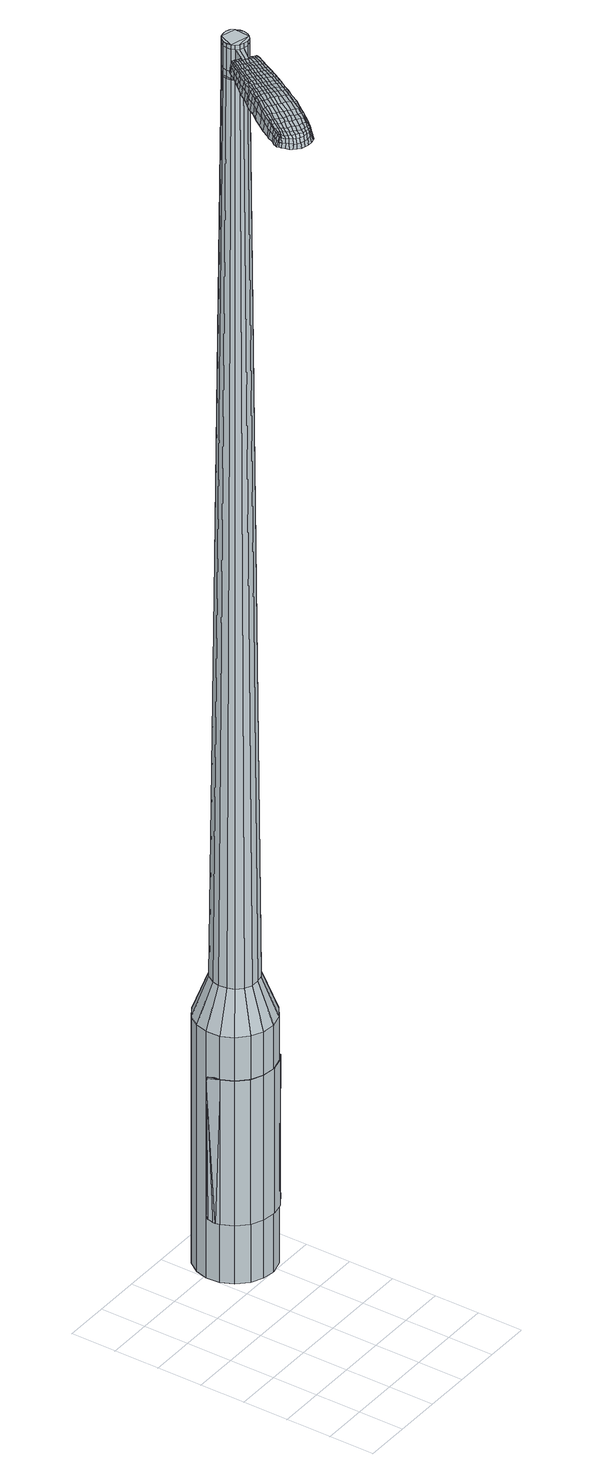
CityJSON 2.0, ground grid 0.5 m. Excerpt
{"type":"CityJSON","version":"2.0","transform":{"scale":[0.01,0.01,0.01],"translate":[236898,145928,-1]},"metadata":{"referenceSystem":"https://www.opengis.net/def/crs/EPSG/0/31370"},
"CityObjects":{
"object1":{"type":"GenericCityObject","attributes":{"cluster":562,"mean_distance_to_centroid":0.343,"new_centroid_x":236899.42,"new_centroid_y":145930.45,"mean_distance_to_camera":13.59,"H1":23.45,"H2":23.5,"Z_final":113.68,"cluster2":46,"proj_x":236891.02,"proj_y":145924.49,"id_line":84704,"bearing_l":324.63,"distance":10.3,"orientation":"right","G_obj":234.63},"geometry":[{"type":"MultiSurface","lod":"2","boundaries":[[[0,1,2,3]],[[1,4,5,2]],[[4,6,7,5]],[[6,8,9,7]],[[8,10,11,9]],[[10,12,13,11]],[[12,14,15,13]],[[14,16,17,15]],[[16,18,19,17]],[[18,20,21,19]],[[20,22,23,21]],[[22,24,25,23]],[[24,26,27,25]],[[26,28,29,27]],[[28,30,31,29]],[[30,32,33,31]],[[32,34,35,33]],[[34,0,3,35]],[[36,37,38,39]],[[38,40,41,42]],[[41,43,42]],[[42,44,45,46]],[[45,47,46]],[[46,48,49,50]],[[49,51,50]],[[42,46,50,38]],[[50,52,39,38]],[[53,36,39]],[[2,5,7,35]],[[7,9,11,15]],[[11,13,15]],[[15,17,19,23]],[[19,21,23]],[[23,25,27,31]],[[27,29,31]],[[15,23,31,7]],[[31,33,35,7]],[[3,2,35]],[[1,0,54,55]],[[0,34,56,54]],[[34,32,57,56]],[[32,30,58,57]],[[30,28,59,58]],[[28,26,60,59]],[[26,24,61,60]],[[24,22,62,61]],[[22,20,63,62]],[[20,18,64,63]],[[18,16,65,64]],[[16,14,66,65]],[[14,12,67,66]],[[12,10,68,67]],[[10,8,69,68]],[[8,6,70,69]],[[6,4,71,70]],[[4,1,55,71]],[[55,54,72,73]],[[54,56,74,72]],[[56,57,75,74]],[[57,58,76,75]],[[58,59,77,76]],[[59,60,78,77]],[[60,61,79,78]],[[61,62,80,79]],[[62,63,81,80]],[[63,64,82,81]],[[64,65,83,82]],[[65,66,84,83]],[[66,67,85,84]],[[67,68,86,85]],[[68,69,87,86]],[[69,70,88,87]],[[70,71,89,88]],[[71,55,73,89]],[[90,91,92,73]],[[93,94,91,90]],[[95,96,94,93]],[[97,98,96,95]],[[99,100,98,97]],[[78,101,100,99]],[[79,102,101,78]],[[80,103,102,79]],[[81,104,103,80]],[[105,106,104,81]],[[107,108,106,105]],[[84,109,108,107]],[[110,111,109,84]],[[86,112,111,110]],[[87,113,112,86]],[[88,114,113,87]],[[115,116,114,88]],[[73,92,116,115]],[[117,118,119,120]],[[121,117,120,122]],[[123,121,122,124]],[[125,123,124,126]],[[127,125,126,128]],[[129,127,128,130]],[[131,129,130,132]],[[133,131,132,134]],[[135,133,134,136]],[[137,135,136,138]],[[139,137,138,140]],[[141,139,140,142]],[[143,141,142,144]],[[145,143,144,146]],[[147,145,146,148]],[[149,147,148,150]],[[72,90,73]],[[72,74,93,90]],[[74,75,95,93]],[[75,76,97,95]],[[76,77,99,97]],[[77,78,99]],[[82,105,81]],[[82,83,107,105]],[[83,84,107]],[[85,110,84]],[[85,86,110]],[[89,115,88]],[[89,73,115]],[[151,92,91]],[[152,116,92]],[[152,114,116]],[[153,111,112]],[[153,109,111]],[[154,108,109]],[[154,155,106,108]],[[155,104,106]],[[156,100,101]],[[156,157,98,100]],[[157,158,96,98]],[[158,159,94,96]],[[159,151,91,94]],[[39,52,149,160]],[[92,151,161,150]],[[53,39,160,118]],[[151,159,119,161]],[[36,53,118,117]],[[159,158,120,119]],[[37,36,117,121]],[[158,157,122,120]],[[38,37,121,123]],[[157,156,124,122]],[[40,38,123,125]],[[156,101,126,124]],[[41,40,125,127]],[[101,102,128,126]],[[43,41,127,129]],[[102,103,130,128]],[[42,43,129,131]],[[103,104,132,130]],[[44,42,131,133]],[[104,155,134,132]],[[45,44,133,135]],[[155,154,136,134]],[[47,45,135,137]],[[154,109,138,136]],[[46,47,137,139]],[[109,153,140,138]],[[48,46,139,141]],[[153,112,142,140]],[[49,48,141,143]],[[112,113,144,142]],[[51,49,143,145]],[[113,114,146,144]],[[50,51,145,147]],[[114,152,148,146]],[[52,50,147,149]],[[152,92,150,148]],[[149,150,162,163]],[[150,161,164,162]],[[161,119,165,164]],[[119,118,166,165]],[[118,160,167,166]],[[160,149,163,167]],[[168,169,170,171]],[[172,168,171,173]],[[168,172,174,175]],[[169,168,175,176]],[[177,178,179,180]],[[181,177,180,182]],[[177,181,183,184]],[[178,177,184,185]],[[186,187,188,189]],[[190,186,189,191]],[[186,190,192,193]],[[187,186,193,194]],[[195,196,197,198]],[[199,195,198,200]],[[195,199,201,202]],[[196,195,202,203]],[[204,205,206,207]],[[208,204,207,209]],[[204,208,210,211]],[[205,204,211,212]],[[213,214,215,216]],[[217,213,216,218]],[[213,217,219,220]],[[214,213,220,221]],[[222,223,224,225]],[[214,222,225,215]],[[222,214,221,226]],[[223,222,226,227]],[[228,229,230,231]],[[223,228,231,224]],[[228,223,227,232]],[[229,228,232,233]],[[234,172,173,235]],[[229,234,235,230]],[[234,229,233,236]],[[172,234,236,174]],[[237,238,239,240]],[[241,237,240,242]],[[237,241,243,244]],[[238,237,244,245]],[[246,247,248,249]],[[238,246,249,239]],[[246,238,245,250]],[[247,246,250,251]],[[252,253,254,255]],[[247,252,255,248]],[[252,247,251,256]],[[253,252,256,257]],[[258,259,260,261]],[[253,258,261,254]],[[258,253,257,262]],[[259,258,262,263]],[[264,169,176,265]],[[259,264,265,260]],[[264,259,263,266]],[[169,264,266,170]],[[267,268,269,270]],[[271,267,270,272]],[[267,271,273,274]],[[268,267,274,275]],[[276,277,278,279]],[[268,276,279,269]],[[276,268,275,280]],[[277,276,280,281]],[[282,283,284,285]],[[277,282,285,278]],[[282,277,281,286]],[[283,282,286,287]],[[288,181,182,289]],[[283,288,289,284]],[[288,283,287,290]],[[181,288,290,183]],[[291,292,293,294]],[[295,291,294,296]],[[291,295,297,298]],[[292,291,298,299]],[[300,301,302,303]],[[292,300,303,293]],[[300,292,299,304]],[[301,300,304,305]],[[306,307,308,309]],[[301,306,309,302]],[[306,301,305,310]],[[307,306,310,311]],[[312,313,314,315]],[[307,312,315,308]],[[312,307,311,316]],[[313,312,316,317]],[[318,178,185,319]],[[313,318,319,314]],[[318,313,317,320]],[[178,318,320,179]],[[321,207,206,322]],[[323,321,322,324]],[[321,323,325,326]],[[207,321,326,209]],[[327,323,324,328]],[[329,327,328,330]],[[327,329,331,332]],[[323,327,332,325]],[[333,329,330,334]],[[335,333,334,336]],[[333,335,337,338]],[[329,333,338,331]],[[339,335,336,340]],[[341,339,340,342]],[[339,341,343,344]],[[335,339,344,337]],[[345,341,342,346]],[[196,345,346,197]],[[345,196,203,347]],[[341,345,347,343]],[[348,349,194,193]],[[350,348,193,192]],[[348,350,351,352]],[[349,348,352,353]],[[354,355,353,352]],[[356,354,352,351]],[[354,356,357,358]],[[355,354,358,359]],[[360,361,359,358]],[[362,360,358,357]],[[360,362,363,364]],[[361,360,364,365]],[[366,367,365,364]],[[368,366,364,363]],[[366,368,201,199]],[[367,366,199,200]],[[369,370,371,372]],[[271,369,372,273]],[[369,271,272,373]],[[370,369,373,374]],[[375,190,191,376]],[[370,375,376,371]],[[375,370,374,377]],[[190,375,377,192]],[[378,379,380,381]],[[217,378,381,219]],[[378,217,218,382]],[[379,378,382,383]],[[384,385,386,387]],[[379,384,387,380]],[[384,379,383,388]],[[385,384,388,389]],[[390,187,194,391]],[[385,390,391,386]],[[390,385,389,392]],[[187,390,392,188]],[[393,394,395,396]],[[175,393,396,176]],[[393,175,174,397]],[[394,393,397,398]],[[399,400,401,402]],[[394,399,402,395]],[[399,394,398,403]],[[400,399,403,404]],[[405,198,197,406]],[[400,405,406,401]],[[405,400,404,407]],[[198,405,407,200]],[[408,409,410,411]],[[180,408,411,182]],[[408,180,179,412]],[[409,408,412,413]],[[414,202,201,415]],[[409,414,415,410]],[[414,409,413,416]],[[202,414,416,203]],[[417,418,419,420]],[[295,417,420,297]],[[417,295,296,421]],[[418,417,421,422]],[[423,208,209,424]],[[418,423,424,419]],[[423,418,422,425]],[[208,423,425,210]],[[426,427,428,429]],[[241,426,429,243]],[[426,241,242,430]],[[427,426,430,431]],[[432,433,434,435]],[[427,432,435,428]],[[432,427,431,436]],[[433,432,436,437]],[[438,205,212,439]],[[433,438,439,434]],[[438,433,437,440]],[[205,438,440,206]],[[441,442,431,430]],[[240,441,430,242]],[[441,240,239,443]],[[442,441,443,444]],[[445,446,437,436]],[[442,445,436,431]],[[445,442,444,447]],[[446,445,447,448]],[[449,322,206,440]],[[446,449,440,437]],[[449,446,448,450]],[[322,449,450,324]],[[451,452,453,454]],[[298,451,454,299]],[[451,298,297,420]],[[452,451,420,419]],[[455,326,325,456]],[[452,455,456,453]],[[455,452,419,424]],[[326,455,424,209]],[[457,458,444,443]],[[249,457,443,239]],[[457,249,248,459]],[[458,457,459,460]],[[461,462,448,447]],[[458,461,447,444]],[[461,458,460,463]],[[462,461,463,464]],[[465,328,324,450]],[[462,465,450,448]],[[465,462,464,466]],[[328,465,466,330]],[[467,468,469,470]],[[304,467,470,305]],[[467,304,299,454]],[[468,467,454,453]],[[471,332,331,472]],[[468,471,472,469]],[[471,468,453,456]],[[332,471,456,325]],[[473,474,460,459]],[[255,473,459,248]],[[473,255,254,475]],[[474,473,475,476]],[[477,478,464,463]],[[474,477,463,460]],[[477,474,476,479]],[[478,477,479,480]],[[481,334,330,466]],[[478,481,466,464]],[[481,478,480,482]],[[334,481,482,336]],[[483,484,485,486]],[[310,483,486,311]],[[483,310,305,470]],[[484,483,470,469]],[[487,338,337,488]],[[484,487,488,485]],[[487,484,469,472]],[[338,487,472,331]],[[489,490,476,475]],[[261,489,475,254]],[[489,261,260,491]],[[490,489,491,492]],[[493,494,480,479]],[[490,493,479,476]],[[493,490,492,495]],[[494,493,495,496]],[[497,340,336,482]],[[494,497,482,480]],[[497,494,496,498]],[[340,497,498,342]],[[499,500,501,502]],[[316,499,502,317]],[[499,316,311,486]],[[500,499,486,485]],[[503,344,343,504]],[[500,503,504,501]],[[503,500,485,488]],[[344,503,488,337]],[[505,506,492,491]],[[265,505,491,260]],[[505,265,176,396]],[[506,505,396,395]],[[507,508,496,495]],[[506,507,495,492]],[[507,506,395,402]],[[508,507,402,401]],[[509,346,342,498]],[[508,509,498,496]],[[509,508,401,406]],[[346,509,406,197]],[[510,511,413,412]],[[320,510,412,179]],[[510,320,317,502]],[[511,510,502,501]],[[512,347,203,416]],[[511,512,416,413]],[[512,511,501,504]],[[347,512,504,343]],[[513,514,374,373]],[[270,513,373,272]],[[513,270,269,515]],[[514,513,515,516]],[[517,350,192,377]],[[514,517,377,374]],[[517,514,516,518]],[[350,517,518,351]],[[519,520,521,522]],[[220,519,522,221]],[[519,220,219,381]],[[520,519,381,380]],[[523,524,525,526]],[[520,523,526,521]],[[523,520,380,387]],[[524,523,387,386]],[[527,349,353,528]],[[524,527,528,525]],[[527,524,386,391]],[[349,527,391,194]],[[529,530,516,515]],[[279,529,515,269]],[[529,279,278,531]],[[530,529,531,532]],[[533,356,351,518]],[[530,533,518,516]],[[533,530,532,534]],[[356,533,534,357]],[[535,536,537,538]],[[226,535,538,227]],[[535,226,221,522]],[[536,535,522,521]],[[539,540,541,542]],[[536,539,542,537]],[[539,536,521,526]],[[540,539,526,525]],[[543,355,359,544]],[[540,543,544,541]],[[543,540,525,528]],[[355,543,528,353]],[[545,546,532,531]],[[285,545,531,278]],[[545,285,284,547]],[[546,545,547,548]],[[549,362,357,534]],[[546,549,534,532]],[[549,546,548,550]],[[362,549,550,363]],[[551,552,553,554]],[[232,551,554,233]],[[551,232,227,538]],[[552,551,538,537]],[[555,556,557,558]],[[552,555,558,553]],[[555,552,537,542]],[[556,555,542,541]],[[559,361,365,560]],[[556,559,560,557]],[[559,556,541,544]],[[361,559,544,359]],[[561,562,548,547]],[[289,561,547,284]],[[561,289,182,411]],[[562,561,411,410]],[[563,368,363,550]],[[562,563,550,548]],[[563,562,410,415]],[[368,563,415,201]],[[564,565,398,397]],[[236,564,397,174]],[[564,236,233,554]],[[565,564,554,553]],[[566,567,404,403]],[[565,566,403,398]],[[566,565,553,558]],[[567,566,558,557]],[[568,367,200,407]],[[567,568,407,404]],[[568,567,557,560]],[[367,568,560,365]],[[569,570,571,572]],[[572,571,573,574]],[[575,573,571,576]],[[576,571,570,577]],[[578,579,580,581]],[[581,580,582,583]],[[584,582,580,585]],[[585,580,579,586]],[[587,588,589,590]],[[590,589,591,592]],[[593,591,589,594]],[[594,589,588,595]],[[596,597,598,599]],[[599,598,600,601]],[[602,600,598,603]],[[603,598,597,604]],[[605,606,607,608]],[[608,607,609,610]],[[611,609,607,612]],[[612,607,606,613]],[[614,615,616,617]],[[617,616,618,619]],[[620,618,616,621]],[[621,616,615,622]],[[623,624,625,626]],[[626,625,615,614]],[[622,615,625,627]],[[627,625,624,628]],[[629,630,631,632]],[[632,631,624,623]],[[628,624,631,633]],[[633,631,630,634]],[[574,573,635,636]],[[636,635,630,629]],[[634,630,635,637]],[[637,635,573,575]],[[638,639,640,641]],[[641,640,642,643]],[[644,642,640,645]],[[645,640,639,646]],[[647,648,649,650]],[[650,649,639,638]],[[646,639,649,651]],[[651,649,648,652]],[[653,654,655,656]],[[656,655,648,647]],[[652,648,655,657]],[[657,655,654,658]],[[659,660,661,662]],[[662,661,654,653]],[[658,654,661,663]],[[663,661,660,664]],[[577,570,665,666]],[[666,665,660,659]],[[664,660,665,667]],[[667,665,570,569]],[[668,669,670,671]],[[671,670,672,673]],[[674,672,670,675]],[[675,670,669,676]],[[677,678,679,680]],[[680,679,669,668]],[[676,669,679,681]],[[681,679,678,682]],[[683,684,685,686]],[[686,685,678,677]],[[682,678,685,687]],[[687,685,684,688]],[[583,582,689,690]],[[690,689,684,683]],[[688,684,689,691]],[[691,689,582,584]],[[692,693,694,695]],[[695,694,696,697]],[[698,696,694,699]],[[699,694,693,700]],[[701,702,703,704]],[[704,703,693,692]],[[700,693,703,705]],[[705,703,702,706]],[[707,708,709,710]],[[710,709,702,701]],[[706,702,709,711]],[[711,709,708,712]],[[713,714,715,716]],[[716,715,708,707]],[[712,708,715,717]],[[717,715,714,718]],[[586,579,719,720]],[[720,719,714,713]],[[718,714,719,721]],[[721,719,579,578]],[[605,608,722,723]],[[723,722,724,725]],[[726,724,722,727]],[[727,722,608,610]],[[725,724,728,729]],[[729,728,730,731]],[[732,730,728,733]],[[733,728,724,726]],[[731,730,734,735]],[[735,734,736,737]],[[738,736,734,739]],[[739,734,730,732]],[[737,736,740,741]],[[741,740,742,743]],[[744,742,740,745]],[[745,740,736,738]],[[743,742,746,747]],[[747,746,597,596]],[[604,597,746,748]],[[748,746,742,744]],[[595,749,750,594]],[[594,750,751,593]],[[752,751,750,753]],[[753,750,749,754]],[[754,755,756,753]],[[753,756,757,752]],[[758,757,756,759]],[[759,756,755,760]],[[760,761,762,759]],[[759,762,763,758]],[[764,763,762,765]],[[765,762,761,766]],[[766,767,768,765]],[[765,768,769,764]],[[602,769,768,600]],[[600,768,767,601]],[[770,771,772,773]],[[773,772,672,674]],[[673,672,772,774]],[[774,772,771,775]],[[592,591,776,777]],[[777,776,771,770]],[[775,771,776,778]],[[778,776,591,593]],[[779,780,781,782]],[[782,781,618,620]],[[619,618,781,783]],[[783,781,780,784]],[[785,786,787,788]],[[788,787,780,779]],[[784,780,787,789]],[[789,787,786,790]],[[595,588,791,792]],[[792,791,786,785]],[[790,786,791,793]],[[793,791,588,587]],[[794,795,796,797]],[[797,796,576,577]],[[575,576,796,798]],[[798,796,795,799]],[[800,801,802,803]],[[803,802,795,794]],[[799,795,802,804]],[[804,802,801,805]],[[596,599,806,807]],[[807,806,801,800]],[[805,801,806,808]],[[808,806,599,601]],[[809,810,811,812]],[[812,811,581,583]],[[578,581,811,813]],[[813,811,810,814]],[[602,603,815,816]],[[816,815,810,809]],[[814,810,815,817]],[[817,815,603,604]],[[818,819,696,820]],[[820,696,698]],[[697,696,821]],[[821,696,819,822]],[[610,609,823,824]],[[824,823,819,818]],[[822,819,823,825]],[[825,823,609,611]],[[826,827,642,828]],[[828,642,644]],[[643,642,829]],[[829,642,827,830]],[[831,832,833,834]],[[834,833,827,826]],[[830,827,833,835]],[[835,833,832,836]],[[613,606,837,838]],[[838,837,832,831]],[[836,832,837,839]],[[839,837,606,605]],[[830,840,829]],[[829,840,641,643]],[[638,641,840,841]],[[841,840,842]],[[836,843,844,835]],[[835,844,840,830]],[[842,840,844,845]],[[845,844,843,846]],[[605,723,847,839]],[[839,847,843,836]],[[846,843,847,848]],[[848,847,723,725]],[[849,850,851,852]],[[852,851,699,700]],[[698,699,851,820]],[[820,851,850,818]],[[726,727,853,854]],[[854,853,850,849]],[[818,850,853,824]],[[824,853,727,610]],[[842,855,856,841]],[[841,856,650,638]],[[647,650,856,857]],[[857,856,855,858]],[[846,859,860,845]],[[845,860,855,842]],[[858,855,860,861]],[[861,860,859,862]],[[725,729,863,848]],[[848,863,859,846]],[[862,859,863,864]],[[864,863,729,731]],[[865,866,867,868]],[[868,867,705,706]],[[700,705,867,852]],[[852,867,866,849]],[[732,733,869,870]],[[870,869,866,865]],[[849,866,869,854]],[[854,869,733,726]],[[858,871,872,857]],[[857,872,656,647]],[[653,656,872,873]],[[873,872,871,874]],[[862,875,876,861]],[[861,876,871,858]],[[874,871,876,877]],[[877,876,875,878]],[[731,735,879,864]],[[864,879,875,862]],[[878,875,879,880]],[[880,879,735,737]],[[881,882,883,884]],[[884,883,711,712]],[[706,711,883,868]],[[868,883,882,865]],[[738,739,885,886]],[[886,885,882,881]],[[865,882,885,870]],[[870,885,739,732]],[[874,887,888,873]],[[873,888,662,653]],[[659,662,888,889]],[[889,888,887,890]],[[878,891,892,877]],[[877,892,887,874]],[[890,887,892,893]],[[893,892,891,894]],[[737,741,895,880]],[[880,895,891,878]],[[894,891,895,896]],[[896,895,741,743]],[[897,898,899,900]],[[900,899,717,718]],[[712,717,899,884]],[[884,899,898,881]],[[744,745,901,902]],[[902,901,898,897]],[[881,898,901,886]],[[886,901,745,738]],[[890,903,904,889]],[[889,904,666,659]],[[577,666,904,797]],[[797,904,903,794]],[[894,905,906,893]],[[893,906,903,890]],[[794,903,906,803]],[[803,906,905,800]],[[743,747,907,896]],[[896,907,905,894]],[[800,905,907,807]],[[807,907,747,596]],[[814,908,909,813]],[[813,909,721,578]],[[718,721,909,900]],[[900,909,908,897]],[[604,748,910,817]],[[817,910,908,814]],[[897,908,910,902]],[[902,910,748,744]],[[775,911,912,774]],[[774,912,671,673]],[[668,671,912,913]],[[913,912,911,914]],[[593,751,915,778]],[[778,915,911,775]],[[914,911,915,916]],[[916,915,751,752]],[[917,918,919,920]],[[920,919,621,622]],[[620,621,919,782]],[[782,919,918,779]],[[921,922,923,924]],[[924,923,918,917]],[[779,918,923,788]],[[788,923,922,785]],[[754,749,925,926]],[[926,925,922,921]],[[785,922,925,792]],[[792,925,749,595]],[[914,927,928,913]],[[913,928,680,668]],[[677,680,928,929]],[[929,928,927,930]],[[752,757,931,916]],[[916,931,927,914]],[[930,927,931,932]],[[932,931,757,758]],[[933,934,935,936]],[[936,935,627,628]],[[622,627,935,920]],[[920,935,934,917]],[[937,938,939,940]],[[940,939,934,933]],[[917,934,939,924]],[[924,939,938,921]],[[760,755,941,942]],[[942,941,938,937]],[[921,938,941,926]],[[926,941,755,754]],[[930,943,944,929]],[[929,944,686,677]],[[683,686,944,945]],[[945,944,943,946]],[[758,763,947,932]],[[932,947,943,930]],[[946,943,947,948]],[[948,947,763,764]],[[949,950,951,952]],[[952,951,633,634]],[[628,633,951,936]],[[936,951,950,933]],[[953,954,955,956]],[[956,955,950,949]],[[933,950,955,940]],[[940,955,954,937]],[[766,761,957,958]],[[958,957,954,953]],[[937,954,957,942]],[[942,957,761,760]],[[946,959,960,945]],[[945,960,690,683]],[[583,690,960,812]],[[812,960,959,809]],[[764,769,961,948]],[[948,961,959,946]],[[809,959,961,816]],[[816,961,769,602]],[[799,962,963,798]],[[798,963,637,575]],[[634,637,963,952]],[[952,963,962,949]],[[805,964,965,804]],[[804,965,962,799]],[[949,962,965,956]],[[956,965,964,953]],[[601,767,966,808]],[[808,966,964,805]],[[953,964,966,958]],[[958,966,767,766]],[[569,572,171,170]],[[572,574,173,171]],[[584,585,184,183]],[[585,586,185,184]],[[587,590,189,188]],[[590,592,191,189]],[[611,612,211,210]],[[612,613,212,211]],[[614,617,216,215]],[[617,619,218,216]],[[623,626,225,224]],[[626,614,215,225]],[[629,632,231,230]],[[632,623,224,231]],[[574,636,235,173]],[[636,629,230,235]],[[644,645,244,243]],[[645,646,245,244]],[[646,651,250,245]],[[651,652,251,250]],[[652,657,256,251]],[[657,658,257,256]],[[658,663,262,257]],[[663,664,263,262]],[[664,667,266,263]],[[667,569,170,266]],[[674,675,274,273]],[[675,676,275,274]],[[676,681,280,275]],[[681,682,281,280]],[[682,687,286,281]],[[687,688,287,286]],[[688,691,290,287]],[[691,584,183,290]],[[692,695,294,293]],[[695,697,296,294]],[[701,704,303,302]],[[704,692,293,303]],[[707,710,309,308]],[[710,701,302,309]],[[713,716,315,314]],[[716,707,308,315]],[[586,720,319,185]],[[720,713,314,319]],[[770,773,372,371]],[[773,674,273,372]],[[592,777,376,191]],[[777,770,371,376]],[[619,783,382,218]],[[783,784,383,382]],[[784,789,388,383]],[[789,790,389,388]],[[790,793,392,389]],[[793,587,188,392]],[[697,821,421,296]],[[821,822,422,421]],[[822,825,425,422]],[[825,611,210,425]],[[826,828,429,428]],[[828,644,243,429]],[[831,834,435,434]],[[834,826,428,435]],[[613,838,439,212]],[[838,831,434,439]],[[967,968,969,970]],[[971,972,970,969]],[[973,974,975,976]],[[977,978,979,980]],[[968,981,982,969]],[[983,971,969,982]],[[984,973,976,985]],[[986,987,978,977]],[[981,988,989,982]],[[989,990,983,982]],[[991,984,985,992]],[[993,987,986,994]],[[988,995,996,989]],[[996,997,990,989]],[[998,991,992,999]],[[1000,993,994,1001]],[[1002,1003,1004,1005]],[[1006,1007,1003,1002]],[[1006,1008,1009,1007]],[[1008,1010,1011,1009]],[[1012,1013,1014,1015]],[[1016,1017,1013,1012]],[[1018,1019,1017,1016]],[[1020,1021,1019,1018]],[[1015,1004,1003,1012]],[[1012,1003,1007,1016]],[[1007,1009,1018,1016]],[[1009,1011,1020,1018]],[[976,975,972,971]],[[985,976,971,983]],[[990,992,985,983]],[[997,999,992,990]],[[977,980,974,973]],[[986,977,973,984]],[[994,986,984,991]],[[1001,994,991,998]],[[978,1002,1005,979]],[[987,1006,1002,978]],[[1008,1006,987,993]],[[1010,1008,993,1000]],[[1022,1023,1024,1025]],[[1024,1026,1027,1028]],[[1024,1028,1029,1030]],[[1024,1030,1025]],[[1031,1022,1025,1032]],[[1033,1032,1025,1034]],[[1035,1034,1025]],[[1036,1024,1023,1037]],[[1038,1036,1037,1039]],[[1040,1038,1039,1041]],[[1042,1040,1041,1043]],[[1044,1042,1043,1045]],[[1045,1046,1047,1048]],[[1045,1048,1049,1050]],[[1045,1050,1051,1052]],[[1051,1053,1054,1055]],[[1051,1055,1056,1057]],[[1051,1057,1052]],[[1045,1052,1044]],[[1058,1059,1023,1022]],[[1060,1061,1026,1024]],[[1062,1063,1035,1025]],[[1059,1064,1037,1023]],[[1065,1060,1024,1036]],[[1064,1066,1039,1037]],[[1067,1065,1036,1038]],[[1066,1068,1041,1039]],[[1069,1067,1038,1040]],[[1068,1070,1043,1041]],[[1071,1069,1040,1042]],[[1070,1072,1045,1043]],[[1073,1071,1042,1044]],[[1072,1074,1046,1045]],[[1075,1076,1053,1051]],[[1077,1073,1044,1052]],[[1047,1046,1074,1078]],[[1048,1047,1078,1079]],[[1049,1048,1079,1080]],[[1050,1049,1080,1081]],[[1051,1050,1081,1075]],[[1082,1058,1022,1031]],[[1083,1082,1031,1032]],[[1084,1083,1032,1033]],[[1085,1084,1033,1034]],[[1063,1085,1034,1035]],[[1027,1026,1061,1086]],[[1054,1053,1076,1087]],[[1028,1027,1086,1088]],[[1029,1028,1088,1089]],[[1030,1029,1089,1090]],[[1025,1030,1090,1062]],[[1055,1054,1087,1091]],[[1056,1055,1091,1092]],[[1057,1056,1092,1093]],[[1052,1057,1093,1077]]]}]}
},
"vertices":[
[118,208,384],[107,219,384],[107,219,96],[118,208,96],[101,232,384],[101,232,96],[100,247,384],[100,247,96],[104,261,384],[104,261,96],[112,273,384],[112,273,96],[124,281,384],[124,281,96],[139,285,384],[139,285,96],[153,283,384],[153,283,96],[167,277,384],[167,277,96],[177,267,384],[177,267,96],[183,253,384],[183,253,96],[184,239,384],[184,239,96],[180,225,384],[180,225,96],[172,213,384],[172,213,96],[160,204,384],[160,204,96],[145,200,384],[145,200,96],[131,202,384],[131,202,96],[143,229,1524],[148,230,1524],[152,233,1524],[134,232,1524],[154,237,1524],[155,241,1524],[153,250,1524],[155,246,1524],[150,254,1524],[146,256,1524],[136,255,1524],[141,256,1524],[133,252,1524],[130,248,1524],[129,239,1524],[129,244,1524],[131,235,1524],[138,230,1524],[127,222,429],[121,228,429],[135,218,429],[144,218,429],[153,220,429],[160,225,429],[165,232,429],[167,240,429],[166,249,429],[163,257,429],[157,263,429],[149,267,429],[140,268,429],[132,266,429],[124,261,429],[119,253,429],[117,245,429],[118,236,429],[134,232,1483],[131,235,1483],[138,230,1483],[143,229,1483],[148,230,1483],[152,233,1483],[154,237,1483],[155,241,1483],[155,246,1483],[153,250,1483],[150,254,1483],[146,256,1483],[141,256,1483],[136,255,1483],[133,252,1483],[130,248,1483],[129,244,1483],[129,239,1483],[135,232,1483],[135,232,1485],[131,235,1485],[139,230,1483],[139,230,1485],[143,230,1483],[143,230,1485],[147,231,1483],[147,231,1485],[151,234,1483],[151,234,1485],[154,237,1485],[155,241,1485],[155,246,1485],[153,250,1485],[150,253,1483],[150,253,1485],[145,255,1483],[145,255,1485],[141,256,1485],[137,254,1483],[137,254,1485],[133,252,1485],[130,248,1485],[129,244,1485],[130,239,1483],[130,239,1485],[143,229,1519],[138,230,1519],[138,230,1493],[143,229,1493],[148,230,1519],[148,230,1493],[152,233,1519],[152,233,1493],[154,237,1519],[154,237,1493],[155,241,1519],[155,241,1493],[155,246,1519],[155,246,1493],[153,250,1519],[153,250,1493],[150,254,1519],[150,254,1493],[146,256,1519],[146,256,1493],[141,256,1519],[141,256,1493],[136,255,1519],[136,255,1493],[133,252,1519],[133,252,1493],[130,248,1519],[130,248,1493],[129,244,1519],[129,244,1493],[129,239,1519],[129,239,1493],[131,235,1519],[131,235,1493],[134,232,1485],[129,239,1485],[136,255,1485],[146,256,1485],[150,254,1485],[152,233,1485],[148,230,1485],[143,229,1485],[138,230,1485],[134,232,1519],[134,232,1493],[121,218,1513],[121,218,1518],[123,216,1513],[126,215,1513],[126,215,1518],[123,216,1518],[65,167,1519],[69,173,1518],[67,173,1509],[63,167,1510],[59,161,1519],[57,160,1510],[61,160,1526],[66,167,1525],[71,173,1525],[96,145,1519],[100,151,1518],[99,153,1525],[95,147,1525],[91,138,1519],[90,139,1526],[92,136,1510],[96,143,1510],[100,149,1509],[39,95,1519],[36,97,1519],[36,97,1513],[39,94,1513],[43,94,1519],[43,93,1513],[44,95,1524],[40,97,1524],[37,99,1524],[82,156,1530],[86,162,1529],[84,164,1529],[79,158,1530],[77,148,1531],[74,150,1531],[80,146,1530],[85,154,1530],[89,160,1529],[129,222,1512],[126,223,1512],[126,222,1517],[128,221,1517],[131,220,1512],[130,219,1517],[131,219,1506],[128,221,1506],[126,222,1506],[31,118,1519],[33,121,1519],[31,121,1512],[30,118,1512],[31,116,1518],[29,116,1512],[32,116,1522],[33,118,1523],[34,121,1524],[35,125,1519],[38,130,1519],[36,130,1512],[34,125,1512],[37,125,1524],[40,130,1525],[41,135,1519],[46,142,1519],[44,142,1511],[40,135,1511],[43,135,1526],[47,142,1526],[53,151,1519],[51,151,1510],[54,151,1526],[111,225,1513],[106,219,1513],[107,219,1518],[112,225,1517],[115,229,1512],[115,228,1516],[113,229,1506],[109,225,1507],[105,219,1507],[101,213,1514],[97,208,1515],[98,207,1520],[103,213,1519],[100,213,1507],[95,207,1507],[92,202,1515],[87,196,1516],[89,196,1522],[93,202,1521],[90,202,1508],[85,196,1508],[83,190,1517],[78,184,1517],[80,184,1524],[84,190,1523],[81,190,1508],[76,184,1509],[73,179,1518],[75,179,1524],[71,179,1509],[60,97,1519],[62,99,1519],[62,100,1524],[59,98,1523],[58,95,1518],[58,96,1522],[59,94,1512],[61,95,1512],[63,98,1512],[66,103,1519],[69,107,1519],[69,109,1525],[65,104,1524],[66,101,1512],[70,106,1512],[73,112,1519],[78,119,1519],[77,120,1526],[72,114,1526],[74,110,1511],[78,117,1511],[84,128,1519],[84,130,1526],[85,126,1510],[135,207,1513],[131,201,1513],[132,200,1507],[136,206,1507],[138,212,1512],[138,211,1506],[137,212,1516],[135,209,1517],[131,202,1518],[127,195,1514],[123,188,1515],[124,187,1507],[128,193,1507],[127,196,1519],[123,190,1520],[119,182,1515],[115,176,1516],[116,174,1508],[120,180,1508],[119,183,1521],[115,177,1522],[112,169,1517],[108,163,1517],[108,161,1509],[112,167,1508],[111,171,1523],[107,165,1524],[104,157,1518],[104,155,1509],[103,159,1524],[125,216,1519],[123,218,1519],[120,210,1520],[118,212,1520],[123,208,1520],[127,215,1519],[116,204,1522],[114,206,1522],[112,198,1523],[110,200,1523],[114,196,1523],[119,202,1521],[107,192,1524],[105,194,1524],[103,186,1525],[101,188,1525],[106,184,1525],[110,190,1524],[99,180,1526],[97,182,1526],[95,174,1527],[92,176,1527],[97,172,1527],[102,178,1526],[90,168,1528],[88,170,1528],[93,166,1528],[42,99,1527],[39,101,1527],[46,97,1526],[48,101,1527],[44,103,1528],[41,105,1528],[48,108,1529],[45,110,1529],[52,106,1528],[56,112,1530],[52,114,1530],[49,116,1530],[57,120,1531],[54,122,1531],[60,118,1530],[65,125,1531],[62,127,1531],[59,129,1531],[69,138,1531],[66,140,1531],[73,136,1531],[56,94,1518],[53,94,1519],[53,92,1513],[57,93,1513],[56,96,1523],[54,95,1523],[48,93,1519],[48,92,1513],[49,95,1524],[30,114,1518],[30,111,1518],[31,112,1523],[32,114,1523],[29,114,1513],[29,111,1513],[31,107,1519],[32,104,1519],[33,105,1524],[32,108,1523],[30,107,1513],[31,103,1513],[34,100,1519],[35,101,1524],[33,100,1513],[68,167,1528],[69,165,1528],[74,171,1528],[72,172,1527],[63,160,1528],[64,158,1529],[71,164,1529],[74,162,1530],[78,167,1529],[76,169,1528],[66,156,1529],[69,154,1530],[77,160,1530],[81,165,1529],[71,152,1531],[94,148,1528],[92,149,1529],[87,142,1529],[89,140,1528],[98,154,1527],[96,155,1528],[89,151,1529],[84,144,1530],[93,157,1528],[138,215,1512],[137,216,1512],[136,215,1517],[137,214,1517],[138,213,1506],[137,215,1506],[134,218,1512],[133,217,1517],[134,217,1506],[117,230,1512],[118,229,1512],[117,229,1506],[115,230,1506],[116,229,1517],[118,228,1517],[120,228,1512],[122,226,1512],[121,226,1506],[119,227,1506],[119,227,1517],[122,225,1517],[124,225,1512],[123,224,1506],[124,224,1517],[113,224,1519],[114,224,1519],[109,219,1520],[110,218,1520],[116,222,1519],[118,221,1519],[112,216,1520],[114,215,1520],[120,219,1519],[116,213,1520],[134,209,1519],[132,211,1519],[128,204,1520],[130,203,1520],[130,213,1519],[126,206,1520],[104,213,1521],[105,212,1521],[99,207,1522],[101,206,1522],[107,210,1521],[109,209,1521],[103,204,1522],[105,203,1523],[112,207,1522],[107,201,1523],[126,197,1521],[124,198,1521],[120,192,1522],[122,191,1522],[122,200,1521],[117,194,1522],[95,201,1523],[96,200,1523],[90,195,1524],[92,194,1524],[98,199,1523],[101,197,1524],[94,193,1525],[96,191,1525],[103,195,1524],[98,189,1525],[118,184,1523],[116,186,1523],[112,179,1524],[114,178,1524],[113,188,1524],[109,182,1525],[86,189,1525],[87,188,1525],[81,184,1526],[83,182,1526],[89,187,1526],[92,185,1526],[85,181,1527],[87,179,1527],[94,183,1526],[90,177,1527],[110,172,1525],[108,173,1525],[104,167,1526],[106,166,1526],[105,175,1526],[101,169,1527],[77,178,1527],[78,177,1527],[80,175,1527],[83,173,1528],[85,171,1528],[102,160,1527],[100,161,1527],[97,163,1528],[58,98,1525],[55,97,1525],[60,100,1526],[57,100,1526],[50,97,1526],[53,100,1527],[33,116,1525],[33,114,1525],[35,117,1526],[35,119,1525],[33,110,1525],[34,107,1526],[37,111,1527],[36,114,1526],[36,104,1526],[39,108,1527],[63,104,1526],[61,104,1527],[67,109,1527],[65,109,1528],[57,105,1528],[61,110,1529],[37,124,1526],[38,121,1527],[41,127,1528],[40,129,1527],[39,119,1527],[40,116,1528],[44,121,1529],[42,124,1528],[42,113,1528],[47,119,1530],[71,114,1528],[69,115,1529],[76,121,1528],[74,121,1529],[65,116,1529],[70,123,1530],[44,134,1528],[45,132,1528],[50,139,1529],[49,141,1528],[46,130,1529],[48,127,1530],[54,134,1530],[51,137,1530],[51,124,1530],[56,132,1531],[83,130,1529],[80,131,1529],[77,133,1530],[55,150,1528],[57,149,1529],[59,147,1530],[61,144,1530],[64,142,1531],[69,172,1509],[71,172,1518],[66,166,1518],[64,166,1509],[61,159,1519],[59,159,1510],[63,159,1525],[68,166,1525],[72,172,1525],[97,154,1525],[98,152,1518],[94,146,1518],[94,148,1525],[89,139,1519],[89,140,1525],[90,137,1510],[95,144,1509],[99,150,1509],[37,98,1513],[38,99,1519],[40,97,1519],[40,96,1513],[44,96,1519],[43,95,1513],[44,97,1524],[41,98,1524],[38,100,1524],[83,163,1528],[86,161,1528],[82,155,1529],[79,157,1529],[76,148,1529],[74,150,1529],[79,146,1529],[85,153,1529],[89,159,1528],[125,221,1516],[125,221,1512],[127,220,1512],[127,219,1516],[130,218,1512],[129,217,1516],[129,217,1506],[127,219,1506],[124,221,1506],[33,120,1512],[35,120,1519],[33,118,1518],[32,118,1512],[33,116,1518],[31,116,1512],[34,116,1522],[35,117,1523],[36,120,1523],[38,129,1512],[40,129,1519],[37,124,1519],[35,124,1512],[38,124,1524],[41,129,1525],[46,140,1511],[47,141,1519],[43,134,1519],[41,134,1511],[45,134,1525],[49,140,1526],[54,150,1519],[52,150,1510],[56,150,1526],[109,218,1518],[107,218,1513],[112,224,1513],[113,224,1517],[116,228,1512],[116,226,1515],[114,227,1506],[111,224,1506],[106,218,1507],[99,206,1520],[98,206,1514],[103,212,1514],[104,212,1519],[101,212,1507],[96,206,1507],[90,194,1522],[89,195,1516],[93,200,1515],[95,200,1521],[92,200,1508],[87,194,1508],[81,183,1523],[79,183,1517],[84,189,1516],[86,189,1522],[82,189,1508],[78,183,1508],[75,177,1517],[77,177,1524],[73,177,1509],[60,102,1523],[61,101,1519],[59,98,1518],[58,99,1523],[57,97,1518],[57,98,1522],[58,96,1512],[59,97,1512],[61,99,1512],[67,110,1525],[68,109,1519],[64,104,1519],[63,106,1524],[65,103,1512],[68,107,1512],[75,121,1526],[76,120,1519],[71,113,1519],[71,115,1525],[72,112,1511],[77,118,1511],[83,129,1519],[82,131,1526],[83,127,1510],[130,201,1507],[130,202,1513],[134,208,1513],[134,207,1506],[136,213,1512],[136,212,1506],[135,213,1515],[133,209,1517],[129,203,1518],[122,188,1507],[122,189,1514],[126,196,1514],[126,194,1507],[125,197,1519],[121,191,1520],[114,175,1508],[114,177,1516],[118,183,1515],[118,181,1508],[117,184,1521],[113,178,1522],[106,162,1508],[106,164,1517],[110,170,1516],[110,168,1508],[109,172,1522],[105,166,1523],[102,158,1517],[102,156,1509],[101,160,1524],[124,215,1518],[122,217,1518],[120,210,1519],[118,211,1519],[122,208,1519],[126,214,1518],[116,204,1520],[114,205,1520],[111,198,1521],[109,199,1521],[114,196,1521],[118,202,1520],[107,191,1523],[105,193,1523],[103,185,1524],[101,187,1524],[105,184,1524],[110,190,1523],[99,179,1525],[96,181,1525],[94,173,1526],[92,175,1526],[97,171,1526],[101,177,1525],[90,167,1527],[88,169,1527],[93,165,1527],[40,102,1526],[42,100,1526],[46,99,1525],[48,102,1526],[45,103,1526],[42,105,1526],[46,110,1528],[48,108,1528],[52,107,1527],[56,113,1528],[53,114,1529],[50,116,1529],[54,122,1530],[57,120,1530],[60,118,1529],[65,125,1530],[62,127,1530],[59,129,1530],[66,140,1530],[69,138,1530],[72,136,1530],[53,95,1513],[53,96,1518],[56,96,1518],[56,95,1512],[56,98,1523],[53,97,1523],[49,95,1519],[48,95,1513],[49,97,1523],[33,112,1523],[32,111,1518],[32,114,1518],[34,114,1523],[31,114,1512],[31,111,1512],[35,106,1523],[34,105,1519],[33,108,1519],[34,109,1523],[32,108,1513],[33,104,1513],[35,102,1519],[36,103,1524],[35,101,1513],[74,170,1527],[70,165,1527],[69,166,1527],[73,171,1526],[64,159,1527],[64,158,1528],[78,167,1528],[74,161,1528],[72,163,1528],[76,169,1527],[66,156,1528],[69,154,1529],[77,159,1529],[81,165,1528],[71,152,1529],[87,142,1528],[91,149,1527],[93,148,1527],[88,141,1527],[97,154,1526],[95,155,1527],[88,151,1528],[83,144,1528],[92,157,1527],[134,213,1516],[135,214,1512],[135,213,1516],[137,212,1506],[135,213,1506],[133,216,1512],[132,215,1516],[133,215,1506],[115,227,1506],[117,227,1512],[115,228,1506],[116,227,1516],[117,226,1516],[120,224,1506],[121,224,1512],[119,226,1512],[118,226,1506],[118,225,1516],[120,224,1516],[123,223,1512],[122,222,1506],[123,222,1516],[114,223,1518],[109,217,1519],[110,217,1519],[118,220,1518],[116,221,1518],[112,216,1519],[114,214,1519],[120,218,1518],[116,213,1519],[128,204,1519],[132,210,1518],[133,209,1518],[129,203,1519],[129,212,1518],[125,206,1519],[105,211,1520],[105,212,1520],[100,206,1521],[101,205,1521],[109,208,1520],[107,210,1520],[103,204,1521],[105,202,1521],[111,207,1520],[107,201,1521],[120,192,1521],[124,198,1520],[125,197,1520],[121,191,1521],[121,200,1520],[117,194,1521],[96,199,1522],[95,200,1522],[91,194,1523],[92,193,1523],[100,196,1522],[98,198,1522],[94,192,1523],[96,190,1524],[103,195,1523],[98,189,1524],[111,179,1523],[116,185,1522],[117,185,1522],[113,179,1523],[113,187,1522],[109,181,1523],[87,188,1524],[86,188,1524],[82,183,1525],[83,182,1525],[92,184,1525],[89,186,1524],[85,180,1525],[87,179,1526],[94,183,1525],[90,177,1526],[103,167,1525],[107,173,1524],[109,172,1524],[105,166,1525],[104,175,1524],[100,169,1525],[78,176,1526],[78,177,1526],[83,173,1527],[80,174,1526],[85,171,1527],[99,161,1526],[101,160,1526],[96,163,1526],[55,99,1524],[57,99,1524],[59,102,1525],[57,101,1525],[50,98,1525],[53,101,1525],[36,117,1525],[35,114,1524],[35,116,1524],[36,119,1525],[38,111,1526],[36,107,1525],[35,111,1524],[37,114,1525],[38,105,1525],[40,108,1526],[60,105,1526],[62,106,1526],[66,110,1526],[64,110,1527],[56,106,1526],[60,111,1527],[42,127,1527],[39,121,1526],[39,123,1526],[42,128,1526],[45,121,1528],[41,116,1527],[40,119,1526],[43,124,1527],[43,113,1527],[47,119,1528],[68,115,1527],[70,115,1527],[75,122,1527],[73,122,1528],[64,117,1528],[69,124,1529],[50,139,1528],[46,132,1527],[45,133,1527],[50,140,1527],[54,134,1529],[49,127,1529],[47,129,1528],[52,136,1528],[51,124,1529],[56,132,1530],[80,132,1528],[81,131,1528],[76,134,1529],[57,148,1528],[57,149,1528],[61,144,1529],[59,146,1529],[64,142,1530],[115,228,1508],[120,224,1508],[100,198,1509],[94,203,1509],[87,181,1510],[80,186,1510],[64,149,1512],[56,154,1512],[67,169,1511],[74,164,1511],[53,134,1513],[46,123,1514],[39,128,1514],[46,140,1513],[126,220,1508],[107,193,1509],[94,176,1510],[71,144,1512],[82,158,1511],[61,129,1513],[53,118,1514],[131,216,1508],[113,189,1509],[101,171,1510],[79,138,1512],[89,153,1511],[60,113,1514],[68,123,1513],[137,212,1508],[120,184,1509],[108,166,1510],[86,133,1512],[97,147,1511],[68,108,1514],[76,118,1513],[38,112,1514],[37,107,1514],[31,111,1514],[32,117,1514],[45,107,1514],[43,103,1514],[52,102,1514],[48,99,1514],[59,97,1514],[54,95,1514],[36,102,1515],[37,97,1515],[36,98,1515],[33,104,1515],[40,99,1515],[38,97,1515],[43,97,1515],[39,96,1515],[47,94,1515],[40,95,1515],[163,205,334],[159,202,334],[159,202,165],[171,211,171],[163,205,165],[166,207,165],[168,208,166],[170,210,167],[171,210,169],[166,207,334],[168,208,333],[170,210,332],[171,210,331],[171,211,328],[145,199,165],[145,199,334],[130,201,165],[130,201,334],[117,207,165],[117,207,334],[106,218,165],[106,218,334],[100,231,165],[100,231,334],[99,236,334],[99,239,334],[99,242,333],[98,244,332],[98,245,331],[98,246,328],[99,236,165],[98,246,171],[98,245,169],[98,244,167],[99,242,166],[99,239,165],[161,207,334],[158,205,334],[158,205,165],[161,207,165],[170,213,171],[170,213,328],[145,202,334],[145,202,165],[131,203,334],[131,203,165],[118,209,334],[118,209,165],[108,219,334],[108,219,165],[102,232,334],[102,232,165],[102,236,334],[101,246,328],[101,246,171],[102,236,165],[102,239,334],[101,242,333],[101,244,332],[101,246,331],[164,209,334],[167,211,333],[168,212,332],[169,213,331],[164,209,165],[101,246,169],[167,211,166],[168,212,167],[169,213,169],[101,244,167],[101,242,166],[102,239,165]
]}
